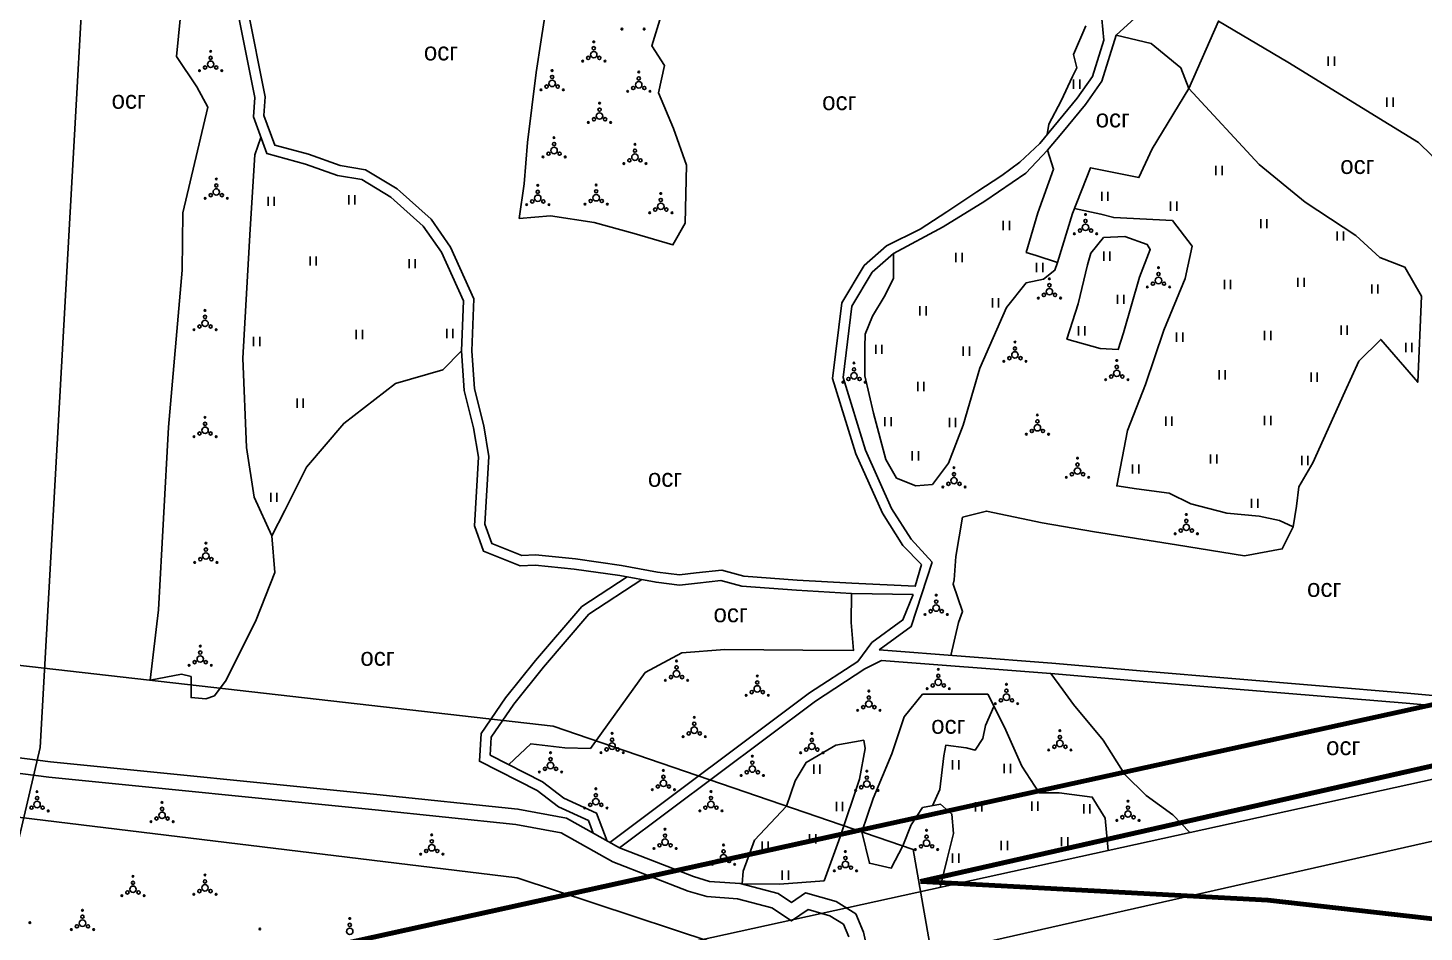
# Model space of a CAD drawing. Header units: millimetres. Extents: x 1378883 to 1389513, y 5662980 to 5673292.
# Drawn here: x 1380724 to 1381267, y 5669874 to 5670225 of the extents above; entities that cross this region are included whole.
import ezdxf

# ---------------------------------------------------------------- set-up
doc = ezdxf.new("R2010")
doc.units = ezdxf.units.MM
doc.layers.add('_5Інше', color=252, linetype='Continuous', lineweight=25)
for name, color, linetype in [('вулиці', 7, 'Continuous'), ('ВулНазва', 7, 'Continuous'), ('залізниця', 7, 'Continuous'), ('КартаСкан', 252, 'Continuous'), ('район', 6, 'Continuous')]:
    doc.layers.add(name, color=color, linetype=linetype)
picture_1 = doc.add_image_def('image1.tif', size_in_pixel=(29607, 29619))

# ---------------------------------------------------------------- blocks, each defined once
blk = doc.blocks.new('ЧорнаПрибер')
at = {"layer": '_5Інше', "color": 160}
for points in [[(46520, 26580), (46376, 26657), (45778.71, 26738), (45774, 26640), (45661, 26516), (45578, 26392), (45454, 26425), (45376, 26410), (45187, 26388), (45161, 26472), (45092, 26519), (45016, 26517), (44938, 26604), (44308, 26925), (44144, 27538), (44159, 27607), (44144, 27692), (44004, 27740), (43276, 27823)], [(43250, 27771), (43990, 27681), (44096, 27646), (44086, 27552), (44258, 26887), (44900, 26556), (45010, 26462), (45084, 26468), (45100, 26391), (45162, 26332), (45368, 26354), (45461, 26394), (45604, 26361), (45658, 26418), (45702, 26513), (45796, 26604), (45806, 26710), (46396, 26618), (46505, 26564)]]:
    blk.add_lwpolyline(points, dxfattribs=at)
blk = doc.blocks.new('ЛвЗд')
at = {"layer": '_5Інше', "color": 204, "linetype": 'Continuous'}
for points in [[(43838.057, 28274.439), (43805, 27740)], [(43886.079, 27626.153), (44602, 27779)], [(43805, 27740), (43778.304, 27628.895)], [(44166.957, 27661), (44500.676, 27734.365)]]:
    blk.add_lwpolyline(points, dxfattribs=at)

msp = doc.modelspace()

# ---------------------------------------------------------------- linework, layer by layer
at = {"layer": 'вулиці', "color": 7, "lineweight": -2}
for p, q in [((1381229.95, 5670210.63), (1381229.95, 5670214.23)), ((1381232.35, 5670210.63), (1381232.35, 5670214.23)), ((1381130.9, 5670201.67), (1381130.9, 5670205.27)), ((1381133.3, 5670201.67), (1381133.3, 5670205.27)), ((1381252.77, 5670194.71), (1381252.77, 5670198.31)), ((1381255.17, 5670194.71), (1381255.17, 5670198.31)), ((1381186.29, 5670168.11), (1381186.29, 5670171.71)), ((1381188.69, 5670168.11), (1381188.69, 5670171.71)), ((1380849.11, 5670156.72), (1380849.11, 5670160.32)), ((1380851.51, 5670156.72), (1380851.51, 5670160.32)), ((1381141.85, 5670158.04), (1381141.85, 5670161.64)), ((1381144.25, 5670158.04), (1381144.25, 5670161.64)), ((1380817.72, 5670156.1), (1380817.72, 5670159.7)), ((1380820.12, 5670156.1), (1380820.12, 5670159.7)), ((1381168.67, 5670154.21), (1381168.67, 5670157.81)), ((1381171.07, 5670154.21), (1381171.07, 5670157.81)), ((1381103.56, 5670146.67), (1381103.56, 5670150.27)), ((1381105.96, 5670146.67), (1381105.96, 5670150.27)), ((1381203.71, 5670147.4), (1381203.71, 5670151)), ((1381206.11, 5670147.4), (1381206.11, 5670151)), ((1381233.45, 5670142.6), (1381233.45, 5670146.2)), ((1381235.85, 5670142.6), (1381235.85, 5670146.2)), ((1380834.04, 5670132.89), (1380834.04, 5670136.49)), ((1380836.44, 5670132.89), (1380836.44, 5670136.49)), ((1380872.55, 5670131.84), (1380872.55, 5670135.44)), ((1380874.95, 5670131.84), (1380874.95, 5670135.44)), ((1381085.19, 5670134.26), (1381085.19, 5670137.86)), ((1381087.59, 5670134.26), (1381087.59, 5670137.86)), ((1381116.54, 5670130.39), (1381116.54, 5670133.99)), ((1381118.94, 5670130.39), (1381118.94, 5670133.99)), ((1381142.64, 5670134.79), (1381142.64, 5670138.39)), ((1381145.04, 5670134.79), (1381145.04, 5670138.39)), ((1381218.13, 5670124.59), (1381218.13, 5670128.19)), ((1381220.53, 5670124.59), (1381220.53, 5670128.19)), ((1381189.59, 5670123.69), (1381189.59, 5670127.29)), ((1381191.99, 5670123.69), (1381191.99, 5670127.29)), ((1381246.83, 5670121.99), (1381246.83, 5670125.59)), ((1381249.23, 5670121.99), (1381249.23, 5670125.59)), ((1381071.2, 5670113.49), (1381071.2, 5670117.09)), ((1381073.6, 5670113.49), (1381073.6, 5670117.09)), ((1381099.35, 5670116.58), (1381099.35, 5670120.18)), ((1381101.75, 5670116.58), (1381101.75, 5670120.18)), ((1381148.02, 5670117.96), (1381148.02, 5670121.56)), ((1381150.42, 5670117.96), (1381150.42, 5670121.56)), ((1380852.04, 5670104.25), (1380852.04, 5670107.85)), ((1380854.44, 5670104.25), (1380854.44, 5670107.85)), ((1380887.2, 5670104.66), (1380887.2, 5670108.26)), ((1380889.6, 5670104.66), (1380889.6, 5670108.26)), ((1381132.9, 5670105.76), (1381132.9, 5670109.36)), ((1381135.3, 5670105.76), (1381135.3, 5670109.36)), ((1381170.97, 5670103.28), (1381170.97, 5670106.88)), ((1381173.37, 5670103.28), (1381173.37, 5670106.88)), ((1381205.21, 5670103.89), (1381205.21, 5670107.49)), ((1381207.61, 5670103.89), (1381207.61, 5670107.49)), ((1381234.95, 5670105.99), (1381234.95, 5670109.59)), ((1381237.35, 5670105.99), (1381237.35, 5670109.59)), ((1380812.07, 5670101.53), (1380812.07, 5670105.13)), ((1380814.47, 5670101.53), (1380814.47, 5670105.13)), ((1381054.01, 5670098.51), (1381054.01, 5670102.11)), ((1381056.41, 5670098.51), (1381056.41, 5670102.11)), ((1381088.05, 5670097.83), (1381088.05, 5670101.43)), ((1381090.45, 5670097.83), (1381090.45, 5670101.43)), ((1381260.06, 5670099.23), (1381260.06, 5670102.83)), ((1381262.46, 5670099.23), (1381262.46, 5670102.83)), ((1381187.49, 5670088.58), (1381187.49, 5670092.18)), ((1381189.89, 5670088.58), (1381189.89, 5670092.18)), ((1381223.24, 5670087.68), (1381223.24, 5670091.28)), ((1381225.64, 5670087.68), (1381225.64, 5670091.28)), ((1381070.36, 5670084.03), (1381070.36, 5670087.63)), ((1381072.76, 5670084.03), (1381072.76, 5670087.63)), ((1380829.01, 5670077.61), (1380829.01, 5670081.21)), ((1380831.41, 5670077.61), (1380831.41, 5670081.21)), ((1381057.55, 5670070.39), (1381057.55, 5670073.99)), ((1381059.95, 5670070.39), (1381059.95, 5670073.99)), ((1381082.66, 5670070.05), (1381082.66, 5670073.65)), ((1381085.06, 5670070.05), (1381085.06, 5670073.65)), ((1381166.76, 5670070.57), (1381166.76, 5670074.17)), ((1381169.16, 5670070.57), (1381169.16, 5670074.17)), ((1381205.21, 5670070.87), (1381205.21, 5670074.47)), ((1381207.61, 5670070.87), (1381207.61, 5670074.47)), ((1381068.17, 5670057.09), (1381068.17, 5670060.69)), ((1381070.57, 5670057.09), (1381070.57, 5670060.69)), ((1381184.19, 5670055.87), (1381184.19, 5670059.47)), ((1381186.59, 5670055.87), (1381186.59, 5670059.47)), ((1381219.63, 5670055.27), (1381219.63, 5670058.87)), ((1381222.03, 5670055.27), (1381222.03, 5670058.87)), ((1381153.84, 5670051.97), (1381153.84, 5670055.57)), ((1381156.24, 5670051.97), (1381156.24, 5670055.57)), ((1380818.75, 5670040.95), (1380818.75, 5670044.55)), ((1380821.15, 5670040.95), (1380821.15, 5670044.55)), ((1381200.11, 5670038.61), (1381200.11, 5670042.21)), ((1381202.51, 5670038.61), (1381202.51, 5670042.21)), ((1381029.92, 5669935.24), (1381029.92, 5669938.84)), ((1381032.32, 5669935.24), (1381032.32, 5669938.84)), ((1381083.9, 5669936.85), (1381083.9, 5669940.45)), ((1381086.3, 5669936.85), (1381086.3, 5669940.45)), ((1381103.96, 5669935.51), (1381103.96, 5669939.11)), ((1381106.36, 5669935.51), (1381106.36, 5669939.11)), ((1381038.74, 5669920.72), (1381038.74, 5669924.32)), ((1381041.14, 5669920.72), (1381041.14, 5669924.32)), ((1381092.82, 5669920.52), (1381092.82, 5669924.12)), ((1381095.22, 5669920.52), (1381095.22, 5669924.12)), ((1381114.66, 5669920.82), (1381114.66, 5669924.42)), ((1381117.06, 5669920.82), (1381117.06, 5669924.42)), ((1381134.87, 5669919.78), (1381134.87, 5669923.38)), ((1381137.27, 5669919.78), (1381137.27, 5669923.38)), ((1381028.29, 5669908.15), (1381028.29, 5669911.75)), ((1381030.69, 5669908.15), (1381030.69, 5669911.75)), ((1381126.25, 5669907.01), (1381126.25, 5669910.61)), ((1381128.65, 5669907.01), (1381128.65, 5669910.61)), ((1381009.82, 5669905.21), (1381009.82, 5669908.81)), ((1381012.22, 5669905.21), (1381012.22, 5669908.81)), ((1381102.77, 5669905.53), (1381102.77, 5669909.13)), ((1381105.17, 5669905.53), (1381105.17, 5669909.13)), ((1381083.9, 5669900.63), (1381083.9, 5669904.23)), ((1381086.3, 5669900.63), (1381086.3, 5669904.23)), ((1381017.67, 5669893.95), (1381017.67, 5669897.55)), ((1381020.07, 5669893.95), (1381020.07, 5669897.55))]:
    msp.add_line(p, q, dxfattribs=at)
for points in [[(1380880.1, 5670462.91), (1380888.35, 5670428.38), (1380913.35, 5670413.77), (1380926.56, 5670407.96), (1380933.79, 5670400.58), (1380947.02, 5670384.62), (1380963.06, 5670364.52), (1380983.86, 5670342.57), (1380995.02, 5670335.18), (1381010.27, 5670324.19), (1381030.4, 5670307.85), (1381063.32, 5670281.38), (1381080.3, 5670268.66), (1381092.72, 5670262.53), (1381108.44, 5670257.03), (1381119.45, 5670250.59), (1381133.64, 5670239.19), (1381141.97, 5670228.83), (1381142.7, 5670220.57)], [(1381120.84, 5670177.78), (1381126.36, 5670184.46), (1381135.51, 5670195.62), (1381141.97, 5670204.63), (1381147.5, 5670222.57), (1381154.76, 5670229.16), (1381159.61, 5670236.95), (1381163.04, 5670254.32), (1381168.64, 5670260.42), (1381173.38, 5670270.41), (1381177.45, 5670280.74), (1381185.52, 5670295.44)], [(1381147.5, 5670222.57), (1381161.05, 5670219.29), (1381172.68, 5670209.85), (1381175.72, 5670201.73), (1381187.22, 5670228.01), (1381214.18, 5670212), (1381253.69, 5670187.79), (1381265.08, 5670180.77), (1381270.17, 5670175.68), (1381285.2, 5670176.89), (1381281.32, 5670190.21), (1381277.69, 5670204.57), (1381275.26, 5670217.88), (1381275.26, 5670230.23), (1381275.02, 5670239.43), (1381277.93, 5670244.74)], [(1380784.37, 5670236.83), (1380782.15, 5670214.28), (1380790.01, 5670202.39), (1380794.25, 5670194.54), (1380784.56, 5670153.43), (1380784.3, 5670131.09), (1380778.98, 5670070.01), (1380775.07, 5669998.95), (1380771.95, 5669971.61), (1380784.01, 5669973.93), (1380787.79, 5669972.99), (1380787.79, 5669964.87), (1380793.56, 5669964.3), (1380796.87, 5669965.53), (1380801.5, 5669971.67), (1380813.15, 5669995.03), (1380820.37, 5670013.54), (1380819.26, 5670027.79), (1380824.27, 5670037.6), (1380832.67, 5670054.49), (1380847.14, 5670071.52), (1380867.24, 5670087.03), (1380885.69, 5670092.4), (1380892.91, 5670099.69)], [(1380971.14, 5670231.81), (1380966.92, 5670218.36), (1380971.93, 5670210.71), (1380969.56, 5670200.15), (1380975.37, 5670186.17), (1380980.39, 5670171.92), (1380979.86, 5670149.39), (1380975.11, 5670140.95), (1380960.06, 5670145.43), (1380944.48, 5670149.66), (1380927.57, 5670152.29), (1380915.42, 5670151.24), (1380917.27, 5670164.69), (1380918.6, 5670180.79), (1380922.03, 5670208.05), (1380923.88, 5670220.71), (1380926.78, 5670239.18)], [(1381068.59, 5670004.97), (1381044.6, 5670005.32), (1381023.25, 5670006.57), (1381002, 5670008.15), (1380993.83, 5670010.38), (1380984.69, 5670009.38), (1380977.7, 5670008.55), (1380968.58, 5670009.71), (1380954.45, 5670012.35), (1380936.79, 5670014.8), (1380921.58, 5670016.32), (1380915.75, 5670016.15), (1380901.51, 5670021.76), (1380897.99, 5670031.67), (1380899.56, 5670058.42), (1380897.65, 5670069.74), (1380894.04, 5670084.26), (1380892.91, 5670099.69), (1380893.66, 5670119.17), (1380885.2, 5670138.1), (1380878.09, 5670148.25), (1380865.5, 5670159.52), (1380854.22, 5670166.37), (1380844.71, 5670168), (1380832.29, 5670172.4), (1380817.25, 5670176.47), (1380812.06, 5670190.72), (1380812.54, 5670198.22), (1380805.74, 5670232.61)], [(1381071.81, 5670016.61), (1381069.37, 5670008.14), (1381044.75, 5670009.32), (1381023.51, 5670010.56), (1381002.68, 5670012.11), (1380994.15, 5670014.44), (1380984.23, 5670013.35), (1380977.72, 5670012.58), (1380969.19, 5670013.66), (1380955.09, 5670016.29), (1380937.26, 5670018.77), (1380921.72, 5670020.32), (1380916.45, 5670020.17), (1380904.67, 5670024.81), (1380902.03, 5670032.25), (1380903.58, 5670058.64), (1380901.57, 5670070.56), (1380898, 5670084.89), (1380896.92, 5670099.76), (1380897.69, 5670119.95), (1380888.7, 5670140.08), (1380881.1, 5670150.92), (1380867.89, 5670162.75), (1380855.65, 5670170.18), (1380845.72, 5670171.89), (1380833.48, 5670176.22), (1380820.3, 5670179.79), (1380816.1, 5670191.3), (1380816.56, 5670198.49), (1380809.73, 5670233.06)], [(1381135.75, 5670226.19), (1381130.85, 5670215.04), (1381132.2, 5670209.8), (1381130.51, 5670206.42), (1381126.11, 5670196.96), (1381121.35, 5670187.92), (1381120.68, 5670183.87)], [(1381117.76, 5670180.33), (1381123.27, 5670187.01), (1381132.34, 5670198.06), (1381138.34, 5670206.43), (1381142.7, 5670220.57)], [(1381124.73, 5670134.09), (1381130.52, 5670153.17), (1381137.56, 5670170.96), (1381156.35, 5670167.1), (1381161.45, 5670178.33), (1381175.72, 5670201.73), (1381203.02, 5670172.24), (1381220.97, 5670157.5), (1381240.64, 5670144.56), (1381250.02, 5670136.07), (1381259.78, 5670132.23), (1381266.24, 5670121.06), (1381264.75, 5670087.54), (1381264.75, 5670087.54), (1381250.34, 5670104.18), (1381241.89, 5670095.74), (1381236.42, 5670083.82), (1381224.01, 5670056.16), (1381218.47, 5670046.83), (1381217.66, 5670039.34), (1381216.28, 5670031.28), (1381210.98, 5670033.7), (1381203.02, 5670035.42), (1381190.45, 5670036.58), (1381176.57, 5670040.27), (1381168.15, 5670044.42), (1381155.35, 5670046.03), (1381147.74, 5670047.19), (1381151.93, 5670068.8), (1381158.93, 5670086.64), (1381165.95, 5670107.74), (1381174.31, 5670127.84), (1381177.02, 5670140.48), (1381169.34, 5670150.42), (1381146.51, 5670151.55), (1381141.54, 5670152.9), (1381131.28, 5670155.1)], [(1380819.26, 5670027.79), (1380812.37, 5670042.83), (1380809.33, 5670062.18), (1380807.92, 5670096.89), (1380810.72, 5670147.04), (1380812.58, 5670175.96), (1380814.98, 5670182.71)], [(1381060.87, 5670137.65), (1381060.87, 5670127.91), (1381057.28, 5670120.74), (1381052.7, 5670113.28), (1381049.91, 5670106.22), (1381049.71, 5670101.15), (1381049.7, 5670090.07), (1381053.19, 5670075.45), (1381057.93, 5670057.48), (1381062.11, 5670050.24), (1381069.64, 5670047.18), (1381076.05, 5670047.73), (1381082.33, 5670056.09), (1381088.04, 5670070.85), (1381094.45, 5670092.99), (1381104.78, 5670116.61), (1381112.45, 5670126.13), (1381119.17, 5670127.56), (1381123.65, 5670131.05), (1381124.73, 5670134.09), (1381116.39, 5670136.78), (1381112.54, 5670138.03), (1381116.98, 5670153.38), (1381123.13, 5670170.41), (1381120.84, 5670177.78), (1381112.41, 5670168.83), (1381096.42, 5670157.95), (1381080.26, 5670147.94), (1381060.87, 5670137.65)], [(1381058.21, 5670140.64), (1381071.21, 5670147.08), (1381081.59, 5670153.76), (1381093.34, 5670161.54), (1381103, 5670167.99), (1381110.05, 5670173.18), (1381117.76, 5670180.33)], [(1381137.63, 5670137.67), (1381142.57, 5670143.77), (1381150.85, 5670144.2), (1381159.57, 5670141.15), (1381160.73, 5670139.12), (1381156.52, 5670128.38), (1381150.27, 5670106.75), (1381148.24, 5670100.21), (1381141.26, 5670100.65), (1381128.33, 5670104.28), (1381132.69, 5670118.07), (1381136.32, 5670133.17), (1381137.63, 5670137.67)], [(1381071.81, 5670016.61), (1381064.54, 5670023.99), (1381056.65, 5670036.55), (1381046.3, 5670059.73), (1381037.22, 5670088.93), (1381040.86, 5670118.46), (1381049.5, 5670132.91), (1381058.21, 5670140.64)], [(1381075.97, 5670017.53), (1381067.73, 5670026.44), (1381060.18, 5670038.44), (1381050.05, 5670061.14), (1381041.3, 5670089.3), (1381044.73, 5670117.13), (1381052.62, 5670130.33), (1381060.87, 5670137.65)], [(1381055.37, 5669983.39), (1381122.42, 5669978.25), (1381158.36, 5669975.08), (1381260.58, 5669966.61), (1381297.49, 5669963.26), (1381319.41, 5669959.83), (1381334.13, 5669953.89), (1381342.92, 5669953.07), (1381344.67, 5669953.46), (1381347.42, 5669956.84), (1381370.32, 5669973), (1381384.06, 5669977.27), (1381399.37, 5669978.48), (1381421.25, 5669991.98), (1381437.73, 5669997.75), (1381452.65, 5670002.72), (1381458.37, 5670007.55), (1381467.56, 5670019.93), (1381478.22, 5670026.27), (1381487.26, 5670030.46), (1381501.14, 5670034.18), (1381511.37, 5670039.4), (1381520.98, 5670044.4), (1381526.56, 5670049)], [(1381216.28, 5670031.28), (1381212.08, 5670022.71), (1381197.37, 5670020.04), (1381170.91, 5670024.31), (1381139.09, 5670029.38), (1381118.77, 5670032.86), (1381097.12, 5670037.4), (1381087.76, 5670034.99), (1381085.09, 5670019.77), (1381084.55, 5670010.69), (1381084.06, 5670008.95), (1381087.78, 5669998.29), (1381086.16, 5669994.08), (1381083.14, 5669981.26)], [(1381055.37, 5669983.39), (1381067.78, 5669992.47), (1381075.97, 5670017.53)], [(1380957.32, 5670011.81), (1380939.74, 5670000.31), (1380921.7, 5669979.21), (1380910.04, 5669964.7), (1380900.57, 5669950.85), (1380899.91, 5669940.08), (1380922.3, 5669928.65), (1380930.7, 5669922.3), (1380942.27, 5669916.98), (1380944.16, 5669912.09)], [(1380963, 5670010.75), (1380942.41, 5669997.28), (1380924.78, 5669976.65), (1380913.25, 5669962.31), (1380904.5, 5669949.5), (1380904.07, 5669942.45), (1380924.43, 5669932.05), (1380932.76, 5669925.76), (1380945.41, 5669919.93), (1380949.64, 5669909.01)], [(1380911.3, 5669938.76), (1380919.88, 5669946.92), (1380933.18, 5669945.31), (1380943.04, 5669945.08), (1380950.38, 5669955.17), (1380964.37, 5669974.64), (1380978.59, 5669982.21), (1380995.34, 5669983.58), (1381025.62, 5669983.35), (1381045.34, 5669983.12), (1381044.42, 5669994.12), (1381044.59, 5670005.32)], [(1380950.57, 5669908.49), (1381028.25, 5669966.69), (1381047.01, 5669978.94), (1381052.53, 5669986.27), (1381064.54, 5669995.05), (1381068.59, 5670004.97)], [(1380954.39, 5669906.35), (1381030.54, 5669963.41), (1381049.78, 5669975.97)], [(1381049.78, 5669975.97), (1381056.2, 5669979.31), (1381122.09, 5669974.26), (1381158.02, 5669971.09), (1381260.23, 5669962.63), (1381297, 5669959.29)], [(1381176.17, 5669912.35), (1381169.46, 5669919.18), (1381159.13, 5669926.77), (1381150.91, 5669934.98), (1381142.47, 5669948.24), (1381130.88, 5669962.14), (1381126.68, 5669967.81), (1381122.09, 5669974.26)], [(1381144.31, 5669905.35), (1381143.26, 5669917.95), (1381138.2, 5669926.16), (1381125.34, 5669927.85), (1381117.54, 5669927.85), (1381110.8, 5669938.16), (1381104.05, 5669953.32), (1381097.52, 5669966.17), (1381072.23, 5669966.17), (1381065.06, 5669957.33), (1381060.21, 5669943.01), (1381053.04, 5669925.53), (1381048.61, 5669912.59), (1381051.57, 5669900.39), (1381060, 5669898.5), (1381064.49, 5669907.14), (1381067.8, 5669915.34), (1381072.23, 5669922.08), (1381079.19, 5669923.34), (1381083.61, 5669919.55), (1381084.24, 5669911.97), (1381081.71, 5669902.08), (1381079.11, 5669891.03)], [(1381076.06, 5669922.78), (1381078.98, 5669929.08), (1381080.46, 5669942.14), (1381081.3, 5669946.35), (1381089.1, 5669945.3), (1381092.68, 5669944.45), (1381095.63, 5669948.88), (1381096.69, 5669953.93), (1381099.97, 5669961.34)], [(1380683.58, 5669946.17), (1380733.11, 5669939.84), (1380859.97, 5669927.12), (1380914.89, 5669921.48), (1380933.79, 5669917.91), (1380954.39, 5669906.35), (1380983.08, 5669895.24), (1380989.37, 5669893.36), (1381001.29, 5669892.51), (1381016.1, 5669888.6), (1381021.21, 5669885.2), (1381026.65, 5669888.94), (1381038.57, 5669885.54), (1381046.23, 5669880.78), (1381049.3, 5669873.64), (1381054.51, 5669849.3)], [(1381049.35, 5669948.28), (1381038.47, 5669946.4), (1381026.97, 5669939.61), (1381022.71, 5669932.41), (1381019.35, 5669922.62), (1381006.86, 5669909.42), (1381002.48, 5669897.37), (1381002.13, 5669892.45), (1381016.56, 5669892.29), (1381033.94, 5669893.59), (1381040.21, 5669910.72), (1381047.67, 5669933.11), (1381049.91, 5669945.04), (1381049.35, 5669948.28)], [(1380682.85, 5669940.21), (1380732.43, 5669933.87), (1380859.37, 5669921.15), (1380914.03, 5669915.54), (1380931.71, 5669912.2), (1380951.82, 5669900.91), (1380981.13, 5669889.55), (1380988.29, 5669887.43), (1381000.3, 5669886.57), (1381013.6, 5669883.06), (1381021.26, 5669877.96), (1381027.72, 5669882.4), (1381036.12, 5669880), (1381041.46, 5669876.68), (1381043.55, 5669871.81)]]:
    msp.add_lwpolyline(points, dxfattribs=at)
at = {"layer": 'вулиці', "color": 7}
for centre, radius in [((1380944.37, 5670219.93), 0.312), ((1380955.3, 5670224.88), 0.312), ((1380963.96, 5670224.88), 0.312), ((1380944.37, 5670214.93), 1.25), ((1380944.37, 5670217.43), 0.625), ((1380928.18, 5670208.77), 0.312), ((1380940.04, 5670212.43), 0.312), ((1380942.21, 5670213.68), 0.625), ((1380946.54, 5670213.68), 0.625), ((1380948.7, 5670212.43), 0.312), ((1380928.18, 5670203.77), 1.25), ((1380928.18, 5670206.27), 0.625), ((1380961.87, 5670203.21), 1.25), ((1380961.87, 5670205.71), 0.625), ((1380961.87, 5670208.21), 0.312), ((1380923.85, 5670201.27), 0.312), ((1380926.02, 5670202.52), 0.625), ((1380930.35, 5670202.52), 0.625), ((1380932.51, 5670201.27), 0.312), ((1380957.54, 5670200.71), 0.312), ((1380959.7, 5670201.96), 0.625), ((1380964.03, 5670201.96), 0.625), ((1380966.2, 5670200.71), 0.312), ((1380946.61, 5670193.57), 0.625), ((1380946.61, 5670196.07), 0.312), ((1380942.28, 5670188.57), 0.312), ((1380944.44, 5670189.82), 0.625), ((1380946.61, 5670191.07), 1.25), ((1380948.77, 5670189.82), 0.625), ((1380950.94, 5670188.57), 0.312), ((1380928.93, 5670182.68), 0.312), ((1380926.76, 5670176.43), 0.625), ((1380928.93, 5670177.68), 1.25), ((1380928.93, 5670180.18), 0.625), ((1380931.09, 5670176.43), 0.625), ((1380960.38, 5670177.58), 0.625), ((1380960.38, 5670180.08), 0.312), ((1380924.6, 5670175.18), 0.312), ((1380933.26, 5670175.18), 0.312), ((1380956.05, 5670172.58), 0.312), ((1380958.21, 5670173.83), 0.625), ((1380960.38, 5670175.08), 1.25), ((1380962.54, 5670173.83), 0.625), ((1380964.71, 5670172.58), 0.312), ((1380922.6, 5670159.09), 1.25), ((1380922.6, 5670161.59), 0.625), ((1380922.6, 5670164.09), 0.312), ((1380945.3, 5670159.28), 1.25), ((1380945.3, 5670161.78), 0.625), ((1380945.3, 5670164.28), 0.312), ((1380970.43, 5670160.93), 0.312), ((1380918.27, 5670156.59), 0.312), ((1380920.43, 5670157.84), 0.625), ((1380924.76, 5670157.84), 0.625), ((1380926.93, 5670156.59), 0.312), ((1380940.97, 5670156.78), 0.312), ((1380943.14, 5670158.03), 0.625), ((1380947.47, 5670158.03), 0.625), ((1380949.63, 5670156.78), 0.312), ((1380968.26, 5670154.68), 0.625), ((1380970.43, 5670155.93), 1.25), ((1380970.43, 5670158.43), 0.625), ((1380972.59, 5670154.68), 0.625), ((1380966.1, 5670153.43), 0.312), ((1380974.76, 5670153.43), 0.312), ((1381135.56, 5670150.26), 0.625), ((1381135.56, 5670152.76), 0.312), ((1381131.23, 5670145.26), 0.312), ((1381133.4, 5670146.51), 0.625), ((1381135.56, 5670147.76), 1.25), ((1381137.73, 5670146.51), 0.625), ((1381139.89, 5670145.26), 0.312), ((1381121.53, 5670127.74), 0.312), ((1381163.93, 5670127.1), 1.25), ((1381163.93, 5670129.6), 0.625), ((1381163.93, 5670132.1), 0.312), ((1381121.53, 5670122.74), 1.25), ((1381121.53, 5670125.24), 0.625), ((1381159.6, 5670124.6), 0.312), ((1381161.76, 5670125.85), 0.625), ((1381166.09, 5670125.85), 0.625), ((1381168.26, 5670124.6), 0.312), ((1381117.2, 5670120.24), 0.312), ((1381119.37, 5670121.49), 0.625), ((1381123.7, 5670121.49), 0.625), ((1381125.86, 5670120.24), 0.312), ((1381108.13, 5670100.64), 0.625), ((1381108.13, 5670103.14), 0.312), ((1381045.55, 5670095.02), 0.312), ((1381103.8, 5670095.64), 0.312), ((1381105.97, 5670096.89), 0.625), ((1381108.13, 5670098.14), 1.25), ((1381110.3, 5670096.89), 0.625), ((1381112.46, 5670095.64), 0.312), ((1381147.72, 5670095.98), 0.312), ((1381045.55, 5670090.02), 1.25), ((1381045.55, 5670092.52), 0.625), ((1381145.55, 5670089.73), 0.625), ((1381147.72, 5670090.98), 1.25), ((1381147.72, 5670093.48), 0.625), ((1381149.88, 5670089.73), 0.625), ((1381041.22, 5670087.52), 0.312), ((1381043.39, 5670088.77), 0.625), ((1381047.72, 5670088.77), 0.625), ((1381049.88, 5670087.52), 0.312), ((1381143.39, 5670088.48), 0.312), ((1381152.05, 5670088.48), 0.312), ((1381116.86, 5670074.8), 0.312), ((1381114.69, 5670068.55), 0.625), ((1381116.86, 5670069.8), 1.25), ((1381116.86, 5670072.3), 0.625), ((1381119.02, 5670068.55), 0.625), ((1381112.53, 5670067.3), 0.312), ((1381121.19, 5670067.3), 0.312), ((1381132.44, 5670057.99), 0.312), ((1381084.44, 5670051.75), 0.625), ((1381084.44, 5670054.25), 0.312), ((1381130.28, 5670051.74), 0.625), ((1381132.44, 5670052.99), 1.25), ((1381132.44, 5670055.49), 0.625), ((1381134.61, 5670051.74), 0.625), ((1381080.11, 5670046.75), 0.312), ((1381082.27, 5670048), 0.625), ((1381084.44, 5670049.25), 1.25), ((1381086.6, 5670048), 0.625), ((1381088.77, 5670046.75), 0.312), ((1381128.11, 5670050.49), 0.312), ((1381136.77, 5670050.49), 0.312), ((1381174.75, 5670036.07), 0.312), ((1381172.59, 5670029.82), 0.625), ((1381174.75, 5670031.07), 1.25), ((1381174.75, 5670033.57), 0.625), ((1381176.92, 5670029.82), 0.625), ((1381170.42, 5670028.57), 0.312), ((1381179.08, 5670028.57), 0.312), ((1381077.51, 5670002.18), 0.625), ((1381077.51, 5670004.68), 0.312), ((1381073.18, 5669997.18), 0.312), ((1381075.34, 5669998.43), 0.625), ((1381077.51, 5669999.68), 1.25), ((1381079.67, 5669998.43), 0.625), ((1381081.84, 5669997.18), 0.312), ((1380976.55, 5669976.58), 0.625), ((1380976.55, 5669979.08), 0.312), ((1381078.32, 5669975.82), 0.312), ((1380972.22, 5669971.58), 0.312), ((1380974.39, 5669972.83), 0.625), ((1380976.55, 5669974.08), 1.25), ((1380978.72, 5669972.83), 0.625), ((1380980.88, 5669971.58), 0.312), ((1381007.94, 5669970.72), 0.625), ((1381007.94, 5669973.22), 0.312), ((1381076.15, 5669969.57), 0.625), ((1381078.32, 5669970.82), 1.25), ((1381078.32, 5669973.32), 0.625), ((1381080.48, 5669969.57), 0.625), ((1381104.82, 5669970.02), 0.312), ((1381003.61, 5669965.72), 0.312), ((1381005.77, 5669966.97), 0.625), ((1381007.94, 5669968.22), 1.25), ((1381010.11, 5669966.97), 0.625), ((1381012.27, 5669965.72), 0.312), ((1381051.32, 5669964.86), 0.625), ((1381051.32, 5669967.36), 0.312), ((1381073.99, 5669968.32), 0.312), ((1381082.65, 5669968.32), 0.312), ((1381104.82, 5669965.02), 1.25), ((1381104.82, 5669967.52), 0.625), ((1381046.99, 5669959.86), 0.312), ((1381049.15, 5669961.11), 0.625), ((1381051.32, 5669962.36), 1.25), ((1381053.48, 5669961.11), 0.625), ((1381055.65, 5669959.86), 0.312), ((1381100.49, 5669962.52), 0.312), ((1381102.66, 5669963.77), 0.625), ((1381106.99, 5669963.77), 0.625), ((1381109.15, 5669962.52), 0.312), ((1380983.44, 5669954.66), 0.625), ((1380983.44, 5669957.16), 0.312), ((1380951.5, 5669948.44), 0.625), ((1380951.5, 5669950.94), 0.312), ((1380979.11, 5669949.66), 0.312), ((1380981.28, 5669950.91), 0.625), ((1380983.44, 5669952.16), 1.25), ((1380985.61, 5669950.91), 0.625), ((1380987.77, 5669949.66), 0.312), ((1381029.15, 5669948.38), 0.625), ((1381029.15, 5669950.88), 0.312), ((1381125.6, 5669949.48), 0.625), ((1381125.6, 5669951.98), 0.312), ((1380927.56, 5669943.39), 0.312), ((1380947.17, 5669943.44), 0.312), ((1380949.34, 5669944.69), 0.625), ((1380951.5, 5669945.94), 1.25), ((1380953.67, 5669944.69), 0.625), ((1380955.83, 5669943.44), 0.312), ((1381024.82, 5669943.38), 0.312), ((1381026.98, 5669944.63), 0.625), ((1381029.15, 5669945.88), 1.25), ((1381031.31, 5669944.63), 0.625), ((1381033.48, 5669943.38), 0.312), ((1381121.27, 5669944.48), 0.312), ((1381123.44, 5669945.73), 0.625), ((1381125.6, 5669946.98), 1.25), ((1381127.77, 5669945.73), 0.625), ((1381129.93, 5669944.48), 0.312), ((1380925.39, 5669937.14), 0.625), ((1380927.56, 5669938.39), 1.25), ((1380927.56, 5669940.89), 0.625), ((1380929.72, 5669937.14), 0.625), ((1381006.01, 5669937.05), 1.25), ((1381006.01, 5669939.55), 0.625), ((1381006.01, 5669942.05), 0.312), ((1380923.23, 5669935.89), 0.312), ((1380931.89, 5669935.89), 0.312), ((1380971.45, 5669931.51), 1.25), ((1380971.45, 5669934.01), 0.625), ((1380971.45, 5669936.51), 0.312), ((1381001.68, 5669934.55), 0.312), ((1381003.84, 5669935.8), 0.625), ((1381008.17, 5669935.8), 0.625), ((1381010.34, 5669934.55), 0.312), ((1381050.54, 5669931.22), 1.25), ((1381050.54, 5669933.72), 0.625), ((1381050.54, 5669936.22), 0.312), ((1380727.92, 5669928.27), 0.312), ((1380945.16, 5669926.87), 0.625), ((1380945.16, 5669929.37), 0.312), ((1380967.12, 5669929.01), 0.312), ((1380969.28, 5669930.26), 0.625), ((1380973.61, 5669930.26), 0.625), ((1380975.78, 5669929.01), 0.312), ((1380989.93, 5669928.29), 0.312), ((1381046.21, 5669928.72), 0.312), ((1381048.37, 5669929.97), 0.625), ((1381052.7, 5669929.97), 0.625), ((1381054.87, 5669928.72), 0.312), ((1380725.76, 5669922.02), 0.625), ((1380727.92, 5669923.27), 1.25), ((1380727.92, 5669925.77), 0.625), ((1380730.09, 5669922.02), 0.625), ((1380776.52, 5669921.56), 0.625), ((1380776.52, 5669924.06), 0.312), ((1380940.83, 5669921.87), 0.312), ((1380943, 5669923.12), 0.625), ((1380945.16, 5669924.37), 1.25), ((1380947.33, 5669923.12), 0.625), ((1380949.49, 5669921.87), 0.312), ((1380987.76, 5669922.04), 0.625), ((1380989.93, 5669923.29), 1.25), ((1380989.93, 5669925.79), 0.625), ((1380992.09, 5669922.04), 0.625), ((1381152.07, 5669922.05), 0.625), ((1381152.07, 5669924.55), 0.312), ((1380732.25, 5669920.77), 0.312), ((1380772.19, 5669916.56), 0.312), ((1380774.36, 5669917.81), 0.625), ((1380776.52, 5669919.06), 1.25), ((1380778.69, 5669917.81), 0.625), ((1380780.85, 5669916.56), 0.312), ((1380985.6, 5669920.79), 0.312), ((1380994.26, 5669920.79), 0.312), ((1381147.74, 5669917.05), 0.312), ((1381149.9, 5669918.3), 0.625), ((1381152.07, 5669919.55), 1.25), ((1381154.24, 5669918.3), 0.625), ((1381156.4, 5669917.05), 0.312), ((1380881.37, 5669911.44), 0.312), ((1380972.08, 5669911.14), 0.625), ((1380972.08, 5669913.64), 0.312), ((1381073.76, 5669910.74), 0.625), ((1381073.76, 5669913.24), 0.312), ((1380879.21, 5669905.19), 0.625), ((1380881.37, 5669906.44), 1.25), ((1380881.37, 5669908.94), 0.625), ((1380883.54, 5669905.19), 0.625), ((1380967.75, 5669906.14), 0.312), ((1380969.92, 5669907.39), 0.625), ((1380972.08, 5669908.64), 1.25), ((1380974.25, 5669907.39), 0.625), ((1380976.41, 5669906.14), 0.312), ((1380994.83, 5669905.01), 0.625), ((1380994.83, 5669907.51), 0.312), ((1381042.21, 5669904.96), 0.312), ((1381069.43, 5669905.74), 0.312), ((1381071.6, 5669906.99), 0.625), ((1381073.76, 5669908.24), 1.25), ((1381075.93, 5669906.99), 0.625), ((1381078.09, 5669905.74), 0.312), ((1380877.04, 5669903.94), 0.312), ((1380885.7, 5669903.94), 0.312), ((1380990.5, 5669900.01), 0.312), ((1380992.67, 5669901.26), 0.625), ((1380994.83, 5669902.51), 1.25), ((1380997, 5669901.26), 0.625), ((1380999.16, 5669900.01), 0.312), ((1381042.21, 5669899.96), 1.25), ((1381042.21, 5669902.46), 0.625), ((1380765.22, 5669895.29), 0.312), ((1380793.21, 5669895.83), 0.312), ((1381037.88, 5669897.46), 0.312), ((1381040.05, 5669898.71), 0.625), ((1381044.38, 5669898.71), 0.625), ((1381046.54, 5669897.46), 0.312), ((1380763.05, 5669889.04), 0.625), ((1380765.22, 5669890.29), 1.25), ((1380765.22, 5669892.79), 0.625), ((1380767.38, 5669889.04), 0.625), ((1380791.05, 5669889.58), 0.625), ((1380793.21, 5669890.83), 1.25), ((1380793.21, 5669893.33), 0.625), ((1380795.38, 5669889.58), 0.625), ((1380760.89, 5669887.79), 0.312), ((1380769.55, 5669887.79), 0.312), ((1380788.88, 5669888.33), 0.312), ((1380797.54, 5669888.33), 0.312), ((1380745.57, 5669877.11), 1.25), ((1380745.57, 5669879.61), 0.625), ((1380745.57, 5669882.11), 0.312), ((1380849.5, 5669878.91), 0.312), ((1380725.13, 5669877.3), 0.312), ((1380741.24, 5669874.61), 0.312), ((1380743.4, 5669875.86), 0.625), ((1380747.73, 5669875.86), 0.625), ((1380749.9, 5669874.61), 0.312), ((1380814.54, 5669874.8), 0.312), ((1380849.5, 5669873.91), 1.25), ((1380849.5, 5669876.41), 0.625)]:
    msp.add_circle(centre, radius, dxfattribs=at)
at = {"layer": 'вулиці', "color": 7, "lineweight": -2}
for centre, radius in [((1380795.41, 5670216.21), 0.312), ((1380793.25, 5670209.96), 0.625), ((1380795.41, 5670211.21), 1.25), ((1380795.41, 5670213.71), 0.625), ((1380797.58, 5670209.96), 0.625), ((1380791.08, 5670208.71), 0.312), ((1380799.74, 5670208.71), 0.312), ((1380797.6, 5670166.54), 0.312), ((1380795.44, 5670160.29), 0.625), ((1380797.6, 5670161.54), 1.25), ((1380797.6, 5670164.04), 0.625), ((1380799.77, 5670160.29), 0.625), ((1380793.27, 5670159.04), 0.312), ((1380801.93, 5670159.04), 0.312), ((1380793.23, 5670110.44), 1.25), ((1380793.23, 5670112.94), 0.625), ((1380793.23, 5670115.44), 0.312), ((1380788.9, 5670107.94), 0.312), ((1380791.07, 5670109.19), 0.625), ((1380795.4, 5670109.19), 0.625), ((1380797.56, 5670107.94), 0.312), ((1380793.24, 5670073.83), 0.312), ((1380791.07, 5670067.58), 0.625), ((1380793.24, 5670068.83), 1.25), ((1380793.24, 5670071.33), 0.625), ((1380795.4, 5670067.58), 0.625), ((1380788.91, 5670066.33), 0.312), ((1380797.57, 5670066.33), 0.312), ((1380793.55, 5670024.92), 0.312), ((1380791.38, 5670018.67), 0.625), ((1380793.55, 5670019.92), 1.25), ((1380793.55, 5670022.42), 0.625), ((1380795.71, 5670018.67), 0.625), ((1380789.22, 5670017.42), 0.312), ((1380797.88, 5670017.42), 0.312), ((1380791.36, 5669979.87), 1.25), ((1380791.36, 5669982.37), 0.625), ((1380791.36, 5669984.87), 0.312), ((1380787.03, 5669977.37), 0.312), ((1380789.19, 5669978.62), 0.625), ((1380793.52, 5669978.62), 0.625), ((1380795.69, 5669977.37), 0.312)]:
    msp.add_circle(centre, radius, dxfattribs=at)
at = {"layer": 'район', "color": 6, "lineweight": 100}
for p, q in [((1381505.79, 5670013.82), (1381045.54, 5669912.73)), ((1381071.45, 5669893.27), (1381404.73, 5669968.59)), ((1381045.54, 5669912.73), (1380790.78, 5669856.77)), ((1381206.51, 5669886.06), (1381071.45, 5669893.27)), ((1381389.07, 5669865.28), (1381206.51, 5669886.06))]:
    msp.add_line(p, q, dxfattribs=at)

# ---------------------------------------------------------------- block references
at = {"layer": 'ВулНазва', "color": 7, "lineweight": 9, "rotation": 0.3369352804470327}
msp.add_blockref('ЛвЗд', (1337087.97, 5641948.35), dxfattribs=at)
at = {"layer": 'залізниця'}
msp.add_blockref('ЧорнаПрибер', (1336924.52, 5642213.76), dxfattribs=at)

# ---------------------------------------------------------------- texts
at = {"layer": 'вулиці', "color": 7, "lineweight": -2}
for p in [(1380878.31, 5670212.71), (1380756.88, 5670193.91), (1381033.16, 5670193.37), (1381139.5, 5670186.66), (1381234.59, 5670168.54), (1380965.41, 5670046.85), (1381221.69, 5670004.03), (1380990.92, 5669994.16), (1380853.61, 5669977.23), (1381075.55, 5669950.79), (1381229.09, 5669942.47)]:
    msp.add_text('осг', height=7, dxfattribs=at).set_placement(p)

# ---------------------------------------------------------------- pictures from other files: only their frames are drawn
at = {"layer": 'КартаСкан'}
image = msp.add_image(picture_1, insert=(1378952.03, 5663192.31), size_in_units=(10026.9, 10030.97), rotation=0.395435, dxfattribs=at)
image.dxf.flags = 15

doc.saveas('drawing.dxf')
